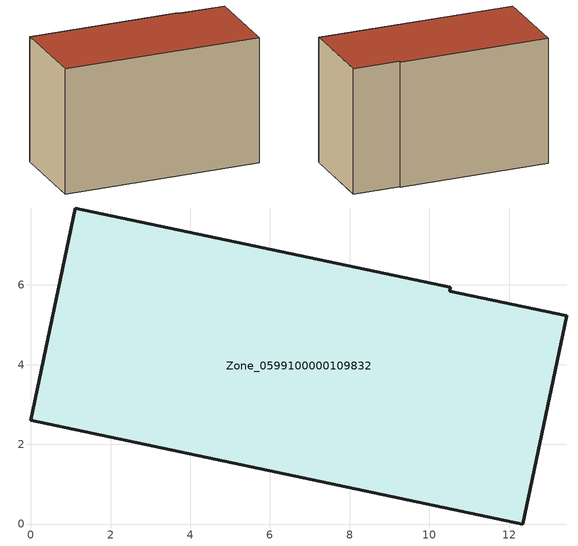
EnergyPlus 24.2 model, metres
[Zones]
Zone_0599100000109832
 floor ground (C_G): 0,2.61 1.12,7.93 10.53,5.94 10.51,5.84 13.44,5.22 12.35,0 z0
 wall outside (C_F): 1.12,7.93 0,2.61 12.35,0 13.44,5.22 10.51,5.84 10.53,5.94 1.12,7.93 z0:8.11
 roof outside (C_R): 0,2.61 12.35,0 13.44,5.22 10.51,5.84 10.53,5.94 1.12,7.93 z8.11
[BUILDING]
Pand.0599100000109832: North Axis=0; Terrain=City; Loads Convergence Tolerance Value=0.04; Temperature Convergence Tolerance Value=0.4; Solar Distribution=FullExterior; Maximum Number of Warmup Days=25; Minimum Number of Warmup Days=1
[Site:Location]
Rotterdam.The.Hague.AP_ZH_NLD Design_Conditions: Latitude=51.96; Longitude=4.45; Time Zone=1; Elevation=-4.5
[SITE:GROUNDTEMPERATURE:BUILDINGSURFACE]
18, 18, 18, 18, 18, 18, 18, 18, 18, 18, 18, 18
[MATERIAL] Thermal Absorptance=0.9; Solar Absorptance=0.7; Visible Absorptance=0.7
Name | Roughness | Thickness | Conductivity | Density | Specific Heat
G.TI.1992-2005 | MediumSmooth | 0.15 | 0.06 | 540 | 1210
F.TI.1992-2005 | Rough | 0.3 | 0.12 | 1920 | 840
R.TI.1992-2005 | MediumRough | 0.2 | 0.08 | 1500 | 1000
[CONSTRUCTION]
C_G: G.TI.1992-2005
C_F: F.TI.1992-2005
C_R: R.TI.1992-2005
[ZONE]
Zone_0599100000109832: Type=1; Multiplier=1; Ceiling Height=Autocalculate; Volume=Autocalculate; Floor Area=autocalculate; Part of Total Floor Area=Yes
[ZONEINFILTRATION:DESIGNFLOWRATE]
Infil_Zone_0599100000109832: Zone or ZoneList or Space or SpaceList=Zone_0599100000109832; Schedule=AlwaysOn; Design Flow Rate Calculation Method=Flow/Area; Flow Rate per Floor Area=0.0015; Constant Term Coefficient=1; Temperature Term Coefficient=0; Velocity Term Coefficient=0; Velocity Squared Term Coefficient=0
[HVACTEMPLATE:ZONE:IDEALLOADSAIRSYSTEM]
Zone_0599100000109832: Maximum Heating Supply Air Temperature=50; Minimum Cooling Supply Air Temperature=13; Maximum Heating Supply Air Humidity Ratio=0.0156; Minimum Cooling Supply Air Humidity Ratio=0.0077; Heating Limit=NoLimit; Cooling Limit=NoLimit; Dehumidification Control Type=ConstantSensibleHeatRatio; Cooling Sensible Heat Ratio=0.7; Dehumidification Setpoint=60; Humidification Control Type=None; Humidification Setpoint=30; Outdoor Air Method=None; Outdoor Air Flow Rate per Person=0.00944; Outdoor Air Flow Rate per Zone Floor Area=0; Outdoor Air Flow Rate per Zone=0; Demand Controlled Ventilation Type=None; Outdoor Air Economizer Type=NoEconomizer; Heat Recovery Type=None; Sensible Heat Recovery Effectiveness=0.7; Latent Heat Recovery Effectiveness=0.65
[ZONECONTROL:THERMOSTAT]
ThermostatControl_Zone_0599100000109832: Zone or ZoneList=Zone_0599100000109832; Control Type Schedule=DualSetpointControlType; Control 1=Thermostat_Zone_0599100000109832; Temperature Difference Between Cutout And Setpoint=0
[THERMOSTATSETPOINT:DUALSETPOINT]
Thermostat_Zone_0599100000109832: Heating Setpoint Temperature Schedule=HeatingSetpoint_Zone_0599100000109832; Cooling Setpoint Temperature Schedule=CoolingSetpoint_Zone_0599100000109832
[SCHEDULE:COMPACT]
HeatingSetpoint_Zone_0599100000109832: Through: 12/31, For: AllDays, Until: 24:00, 21
CoolingSetpoint_Zone_0599100000109832: Through: 12/31, For: AllDays, Until: 24:00, 24
DualSetpointControlType: Through: 12/31, For: AllDays, Until: 24:00, 4
AlwaysOn: Through: 12/31, For: AllDays, Until: 24:00, 1
